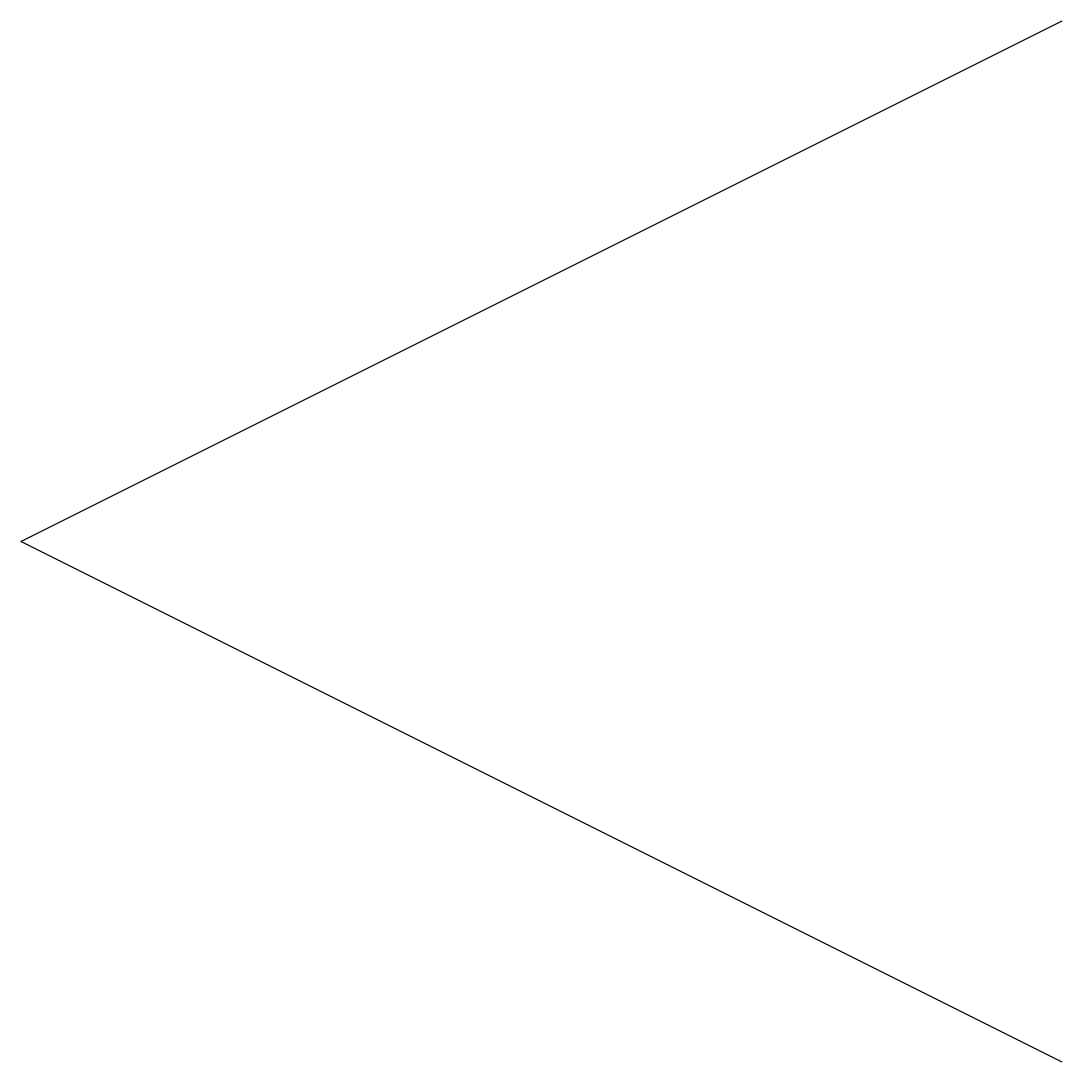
# Model space of a CAD drawing. Header units: millimetres. Extents: x -1 to 0, y 0 to 1.
import ezdxf

# ---------------------------------------------------------------- set-up
doc = ezdxf.new("R2010")
doc.units = ezdxf.units.MM
doc.layers.add('SYMB_FIL_FIN', color=1, linetype='Continuous')

msp = doc.modelspace()

# ---------------------------------------------------------------- linework, layer by layer
at = {"layer": 'SYMB_FIL_FIN'}
for p, q in [((-1, 0.5), (0, 1)), ((0, 0), (-1, 0.5))]:
    msp.add_line(p, q, dxfattribs=at)

doc.saveas('drawing.dxf')
